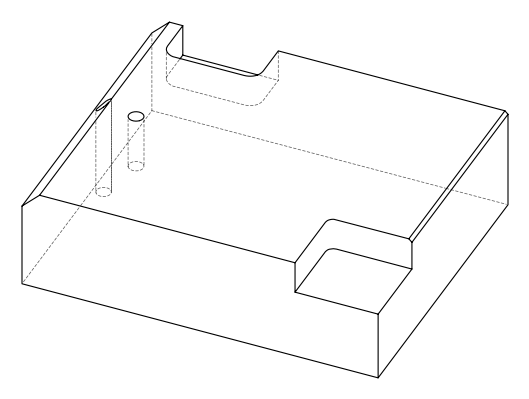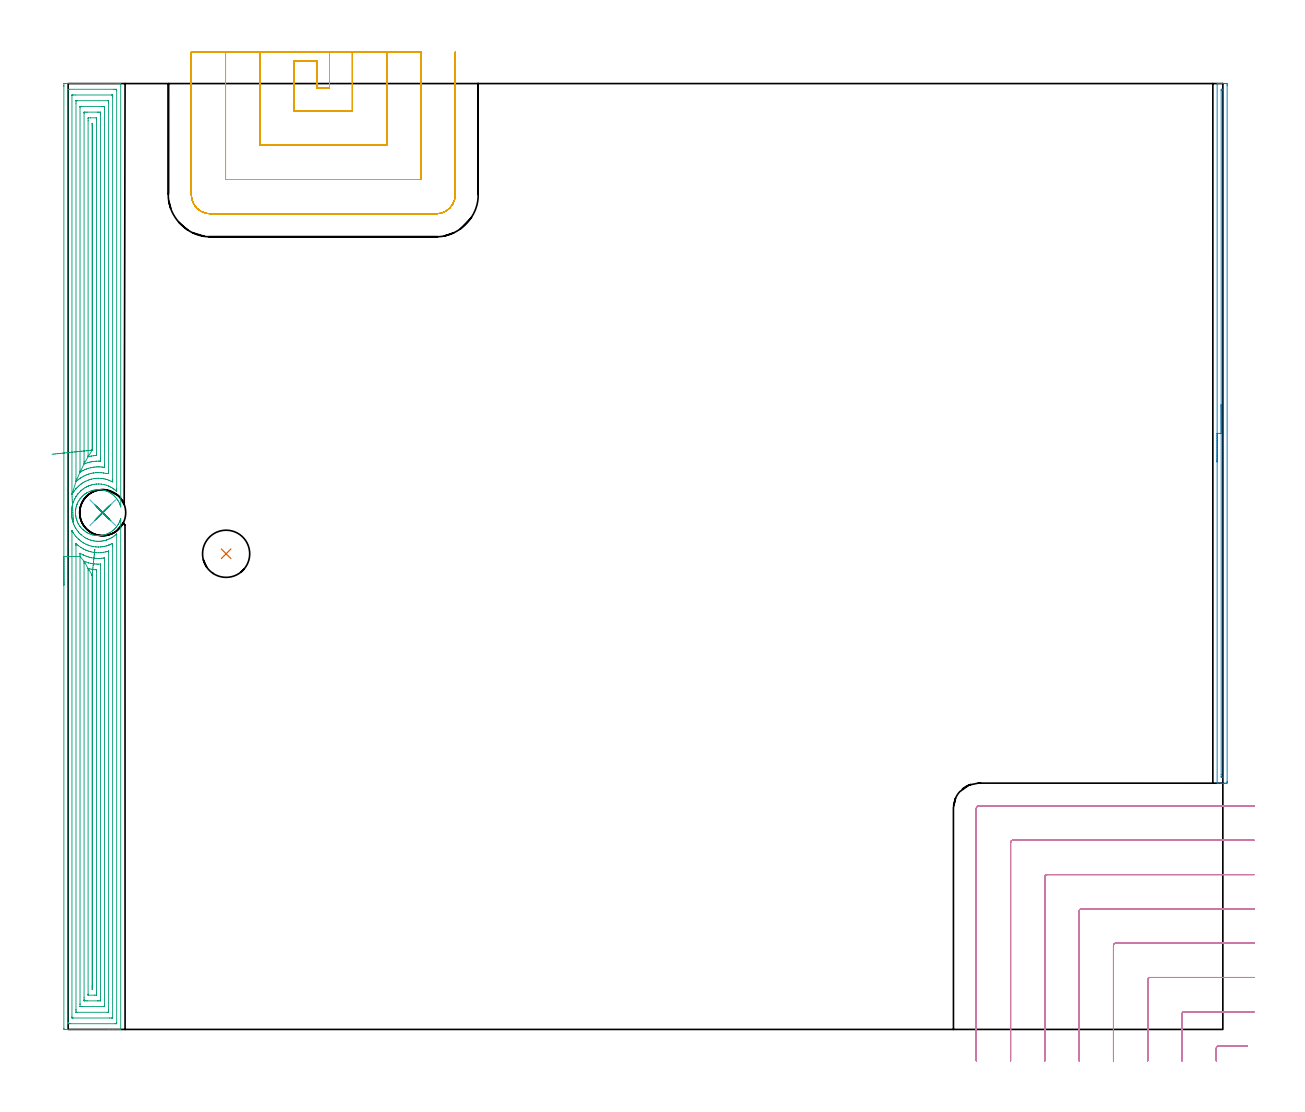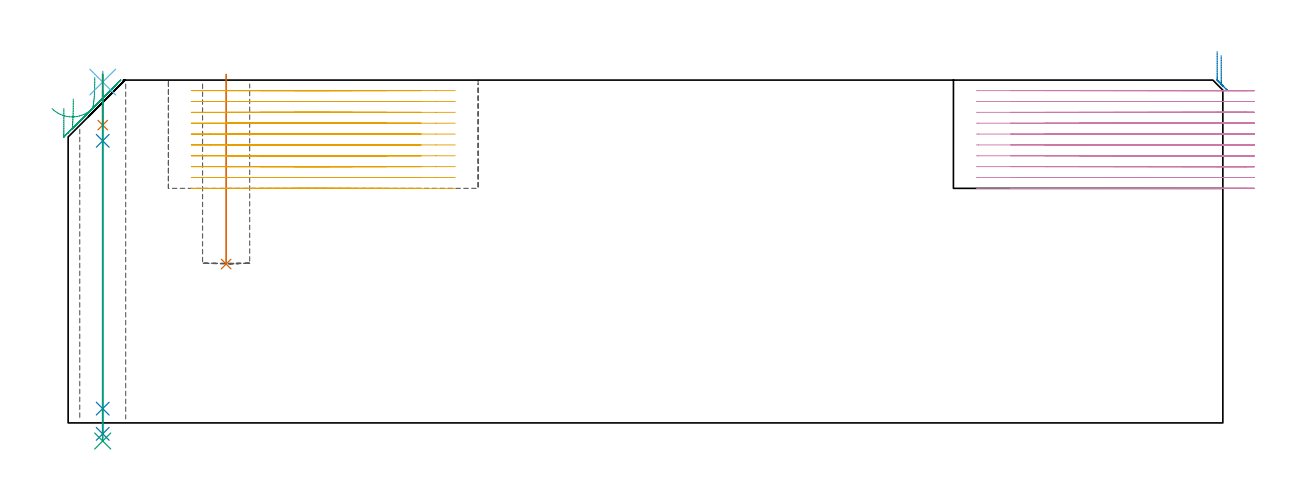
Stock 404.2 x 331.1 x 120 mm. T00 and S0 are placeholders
(PLAN: 9 operations, 6 tool changes, 63.3 min)
(1 INDEXABLE_INSERT_DRILL_BLIND_HOLE_FROM_SOLID | STEP1POCKET | NXT0302_004 | 0.27 min | 13700 mm3)
(2 AREA_MILL | FG_CHAMFER_SURFACE | UGT0205_001 | 4.07 min | 1515 mm3)
(3 AREA_MILL_1 | FG_CHAMFER_SURFACE_1 | UGT0205_001 | 20.96 min | 65486 mm3)
(4 MILL_CORNER_NOTCH_RECTANGULAR | CORNER_NOTCH_RECTANGULAR | NXT0201_012 | Follow Part, ap 4, ae 75% | 18.34 min | 307479 mm3)
(5 MILL_SLOT | SLOT_PARTIAL_RECTANGULAR | NXT0201_012 | Follow Part, ap 4, ae 75% | 18.5 min | 216711 mm3)
(6 SPOT_DRILL | STEP1HOLE | NXT0321_9005460120000 | 0.03 min | 0 mm3)
(7 DRILL_BLIND_HOLE_INTO_CENTER | STEP1HOLE | NXT0301_076 | 0.07 min | 607 mm3)
(8 GUN_DRILL_THROUGH_HOLE | STEP1HOLE | UGT0307_007 | 0.59 min | 8262 mm3)
(9 DRILL_TO_ENLARGE_THROUGH_HOLE | STEP1HOLE | UGT0301_285 | 0.51 min | 13982 mm3)
(TOOL NXT0302_004 | Index. Insert Drill 16.5mm [880-D1650L20-05] | D16.5 PA176 FL83 Z2)
(TOOL UGT0205_001 | Chamfer Mill 20 x 3 x 45 deg. | D20 FL50 Z2)
(TOOL NXT0201_012 | ENDMILL 16mm [2P460-1600-NA 1630] | D16 FL38 Z6)
(TOOL NXT0321_9005460120000 | NC Spot Drill, 142deg, 12mm, Carbide, Uncoated | D12 PA142 FL30 Z2)
(TOOL NXT0301_076 | Carbide Drill 10.5mm [860.1-1050-032A1-MM 2214] | D10.5 PA140 FL55 Z2)
(TOOL UGT0307_007 | Gun Drill 10 mm | D10 PA130 FL24 Z1)
(TOOL UGT0301_285 | Twist Drill 16.1 mm | D16.1 PA118 FL125 Z2)
(OP 1 INDEXABLE_INSERT_DRILL_BLIND_HOLE_FROM_SOLID)
G17 G21 G94 G90
T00 M6
G54
G17 G0 G90 X55.3 Y166.5 S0 M3
G43 Z130. H1
G94 G81 G98 Z55.6 F250. R122.
G80
M5
M2
(OP 2 AREA_MILL)
G17 G21 G94 G90
T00 M6
G54
G17 G0 G90 X402.2 Y198.65 S1061 M3
G43 Z130. H0
G94 G1 Y198.688 Z129.128 F250.
Y198.802 Z128.263
Y198.991 Z127.412
Y199.253 Z126.58
Y199.587 Z125.774
Y199.99 Z125.
Y200.459 Z124.264
Y200.99 Z123.572
Y201.579 Z122.929
Y202.222 Z122.339
Y202.914 Z121.808
Y203.65 Z121.34
Y204.424 Z120.937
Y205.23 Z120.603
Y206.062 Z120.341
Y206.914 Z120.152
Y207.778 Z120.038
Y208.65 Z120.
Y330.939
X402.206 Y331.09 Z119.993
X402.511 Y331.1 Z119.688
X402.873 Z119.326
X403.51 Z118.685
X404.708 Z117.489
X405.27 Y331.095 Z116.924
X405.69 Y331.09 Z116.504
X405.695 Y330.924 Z116.501
X405.699 Y330.492
Y86.808
X405.695 Y86.376
X405.69 Y86.21 Z116.504
X405.27 Y86.2 Z116.924
X404.708 Z117.489
X404.39 Z117.806
X403.828 Z118.368
X403.51 Z118.685
X402.51 Z119.689
X402.206 Y86.21 Z119.993
X402.2 Y86.361 Z120.
Y208.65
X403.614 Z118.586
Y328.601
X403.621 Y329.082 Z118.579
X403.642 Y329.09 Z118.558
X403.692 Y329.095 Z118.508
X403.756 Y329.098 Z118.444
X404.005 Y329.097 Z118.195
X404.198 Y329.09 Z118.002
X404.279 Y329.062 Z117.921
X404.284 Y328.814 Z117.916
X404.285 Y328.707 Z117.915
Y88.366
X404.284 Y88.272 Z117.916
X404.282 Y88.227 Z117.918
X404.28 Y88.212 Z117.92
X404.218 Y88.21 Z117.982
X403.893 Y88.204 Z118.307
X403.702 Y88.21 Z118.498
X403.621 Y88.238 Z118.579
X403.616 Y88.486 Z118.584
X403.615 Y88.593 Z118.585
X403.614 Y89.274 Z118.586
Y208.65
Y209.522 Z118.624
Y210.387 Z118.738
Y211.238 Z118.927
Y212.07 Z119.189
Y212.876 Z119.523
Y213.65 Z119.926
Y214.386 Z120.394
Y215.078 Z120.925
Y215.721 Z121.515
Y216.31 Z122.158
Y216.842 Z122.85
Y217.31 Z123.586
Y217.713 Z124.36
Y218.047 Z125.166
Y218.309 Z125.998
Y218.498 Z126.849
Y218.612 Z127.714
Y218.65 Z128.586
G0 Z130.
M5
M2
(OP 3 AREA_MILL_1)
G17 G21 G94 G90
T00 M6
G54
G17 G0 G90 X-1.5 Y155.55 S1061 M3
G43 Z130. H0
Z110.1
G94 G1 Y155.588 Z109.228 F250.
Y155.702 Z108.364
Y155.891 Z107.512
Y156.153 Z106.68
Y156.487 Z105.874
Y156.89 Z105.1
Y157.358 Z104.364
Y157.89 Z103.672
Y158.479 Z103.029
Y159.122 Z102.44
Y159.814 Z101.909
Y160.55 Z101.44
Y161.324 Z101.037
Y162.13 Z100.703
Y162.962 Z100.441
Y163.814 Z100.252
Y164.678 Z100.138
Y165.55 Z100.1
Y330.172
X-1.499 Y330.474 Z100.101
X-1.494 Y331.06 Z100.104
X-1.492 Y331.092 Z100.106
X-0.909 Y331.097 Z100.688
X-0.286 Y331.1 Z101.312
X14.511 Z116.107
X16.918 Z118.513
X17.631 Z119.231
X17.928 Z119.527
X18.344 Y331.093 Z119.936
X18.397 Y331.09 Z119.988
X18.4 Y330.921 Z120.
Y182.981
X18.399 Y182.97 Z119.998
X18.395 Y182.939 Z119.991
X18.382 Y182.957 Z119.98
X18.236 Y183.42 Z119.836
X18.076 Y183.865 Z119.676
X17.881 Y184.315 Z119.481
X17.66 Y184.758 Z119.26
X17.492 Y185.055 Z119.092
X17.298 Y185.358 Z118.898
X17.094 Y185.651 Z118.694
X16.855 Y185.959 Z118.455
X16.605 Y186.255 Z118.205
X16.335 Y186.545 Z117.935
X16.032 Y186.834 Z117.632
X15.717 Y187.11 Z117.317
X15.506 Y187.277 Z117.106
X15.291 Y187.438 Z116.891
X14.83 Y187.739 Z116.43
X14.391 Y187.992 Z115.991
X13.943 Y188.218 Z115.543
X13.693 Y188.332 Z115.293
X13.376 Y188.451 Z114.976
X13.056 Y188.56 Z114.656
X12.614 Y188.686 Z114.214
X12.168 Y188.789 Z113.768
X11.725 Y188.864 Z113.325
X11.281 Y188.913 Z112.881
X10.837 Y188.938 Z112.437
X10.394 Y188.939 Z111.994
X9.95 Y188.915 Z111.55
X9.506 Y188.868 Z111.106
X9.061 Y188.794 Z110.661
X8.619 Y188.695 Z110.219
X8.173 Y188.567 Z109.773
X7.732 Y188.416 Z109.332
X7.508 Y188.332 Z109.108
X6.844 Y188.009 Z108.444
X6.448 Y187.784 Z108.048
X6.396 Y187.754 Z107.996
X6.222 Y187.641 Z107.818
X5.958 Y187.472 Z107.556
X5.909 Y187.438 Z107.507
X5.776 Y187.333 Z107.374
X5.482 Y187.1 Z107.081
X5.07 Y186.743 Z106.67
X4.865 Y186.545 Z106.465
X4.516 Y186.156 Z106.115
X4.183 Y185.756 Z105.782
X4.105 Y185.651 Z105.704
X3.813 Y185.209 Z105.412
X3.566 Y184.797 Z105.166
X3.543 Y184.758 Z105.143
X3.321 Y184.322 Z104.917
X3.297 Y184.274 Z104.894
X3.25 Y184.166 Z104.849
X3.173 Y183.982 Z104.772
X3.129 Y183.875 Z104.725
X3.125 Y183.865 Z104.721
X3.079 Y183.736 Z104.675
X2.965 Y183.42 Z104.563
X2.936 Y183.323 Z104.534
X2.83 Y182.971 Z104.427
X2.724 Y182.526 Z104.322
X2.656 Y182.144 Z104.254
X2.644 Y182.078 Z104.242
X2.591 Y181.632 Z104.19
X2.582 Y181.492 Z104.181
X2.577 Y181.388 Z104.172
X2.573 Y181.308 Z104.164
X2.567 Y181.193 Z104.156
X2.566 Y181.184
X2.564 Y180.915 Z104.153
Y180.852 Z104.15
X2.563 Y180.812 Z104.152
Y180.738
Y180.732
X2.572 Y180.521 Z104.166
Y180.518
X2.584 Y180.299 Z104.176
X2.585 Y180.291 Z104.177
X2.608 Y180.046 Z104.205
X2.631 Y179.852 Z104.222
Y179.843 Z104.223
X2.644 Y179.753 Z104.24
X2.656 Y179.67 Z104.255
X2.674 Y179.558 Z104.273
X2.7 Y179.398 Z104.298
X2.8 Y178.949 Z104.394
X2.831 Y178.83 Z104.43
X2.923 Y178.504 Z104.521
X3.08 Y178.055 Z104.678
X3.259 Y177.605 Z104.859
X3.296 Y177.522 Z104.895
X3.477 Y177.171 Z105.072
X3.504 Y177.116 Z105.101
X3.728 Y176.717 Z105.326
X3.949 Y176.377 Z105.547
X4.142 Y176.105 Z105.739
X4.183 Y176.045 Z105.782
X4.227 Y175.989 Z105.826
X4.357 Y175.824 Z105.955
X4.706 Y175.433 Z106.303
X5.033 Y175.095 Z106.63
X5.071 Y175.055 Z106.668
X5.202 Y174.931 Z106.8
X5.33 Y174.825 Z106.927
X5.574 Y174.623 Z107.173
X5.957 Y174.334 Z107.556
X6.222 Y174.156 Z107.818
X6.397 Y174.037 Z107.997
X6.619 Y173.908 Z108.219
X6.844 Y173.785 Z108.444
X7.285 Y173.574 Z108.885
X7.732 Y173.391 Z109.332
X8.454 Y173.144 Z110.054
X8.619 Y173.101 Z110.219
X9.061 Y173.006 Z110.661
X9.506 Y172.932 Z111.106
X9.95 Y172.885 Z111.55
X10.394 Y172.861 Z111.994
X10.837 Y172.862 Z112.437
X11.281 Y172.887 Z112.881
X11.725 Y172.936 Z113.325
X12.168 Y173.013 Z113.768
X12.745 Y173.144 Z114.345
X13.056 Y173.241 Z114.656
X13.502 Y173.401 Z115.102
X13.943 Y173.586 Z115.543
X14.378 Y173.8 Z115.978
X14.805 Y174.037 Z116.405
X15.279 Y174.362 Z116.879
X15.717 Y174.693 Z117.317
X15.998 Y174.931 Z117.598
X16.307 Y175.231 Z117.907
X16.605 Y175.545 Z118.205
X16.843 Y175.824 Z118.443
X17.17 Y176.265 Z118.77
X17.492 Y176.742 Z119.092
X17.726 Y177.172 Z119.326
X17.939 Y177.611 Z119.539
X18.121 Y178.055 Z119.721
X18.279 Y178.504 Z119.879
X18.305 Y178.584 Z119.904
X18.393 Y178.858 Z119.993
X18.4 Y178.511 Z120.
Y0.179
X18.397 Y0.009 Z119.988
X18.384 Y0.006 Z119.975
X18.343 Y0.003 Z119.934
X17.928 Y0. Z119.528
X17.631 Z119.231
X16.918 Z118.513
X15.67 Z117.267
X14.244 Z115.84
X-1.177 Y0.001 Z100.42
X-1.492 Y0.01 Z100.106
X-1.499 Y0.323 Z100.099
Y0.34
X-1.5 Y165.55 Z100.1
X-0.086 Z101.514
X-0.085 Y328.822 Z101.515
X-0.083 Y328.958 Z101.517
X-0.079 Y329.047 Z101.521
X-0.076 Y329.092 Z101.524
X-0.069 Y329.093 Z101.531
X-0.018 Y329.096 Z101.582
X0.461 Y329.1 Z102.061
X16.027 Z117.627
X16.507 Y329.099 Z118.107
X16.918 Y329.092 Z118.518
X16.97 Y329.09 Z118.57
X16.979 Y328.889 Z118.579
X16.984 Y328.754 Z118.584
X16.985 Y328.686 Z118.585
X16.986 Y328.619 Z118.586
Y189.238
X16.984 Y188.344 Z118.584
X16.979 Z118.579
X16.918 Y188.399 Z118.518
X16.416 Y188.848 Z118.016
X16.027 Y189.145 Z117.627
X15.901 Y189.238 Z117.501
X15.437 Y189.534 Z117.037
X15.135 Y189.712 Z116.735
X14.873 Y189.862 Z116.473
X14.35 Y190.132 Z115.95
X14.244 Y190.181 Z115.844
X14.157 Y190.219 Z115.757
X13.353 Y190.505 Z114.953
X12.831 Y190.655 Z114.431
X12.461 Y190.738 Z114.061
X11.733 Y190.863 Z113.333
X11.57 Y190.878 Z113.17
X10.771 Y190.934 Z112.371
X10.678 Y190.933 Z112.278
X9.904 Y190.908 Z111.504
X9.787 Y190.896 Z111.387
X9.113 Y190.808 Z110.713
X8.896 Y190.77 Z110.496
X8.375 Y190.655 Z109.975
X8.004 Y190.549 Z109.604
X7.689 Y190.449 Z109.289
X7.113 Y190.242 Z108.713
X7.034 Y190.211 Z108.634
X6.863 Y190.132 Z108.463
X6.437 Y189.916 Z108.037
X6.222 Y189.8 Z107.822
X5.864 Y189.597 Z107.464
X5.33 Y189.264 Z106.93
X5.315 Y189.254 Z106.915
X5.293 Y189.238 Z106.893
X4.819 Y188.857 Z106.419
X4.439 Y188.537 Z106.039
X4.337 Y188.447 Z105.937
X4.228 Y188.344 Z105.828
X3.894 Y187.997 Z105.494
X3.547 Y187.611 Z105.147
X3.473 Y187.525 Z105.073
X3.413 Y187.45 Z105.013
X3.084 Y187.021 Z104.684
X2.769 Y186.557 Z104.369
X2.741 Y186.514 Z104.341
X2.725 Y186.487 Z104.325
X2.656 Y186.37 Z104.256
X2.4 Y185.919 Z104.
X2.268 Y185.663 Z103.868
X2.1 Y185.326 Z103.7
X1.864 Y184.769 Z103.464
X1.848 Y184.727 Z103.448
X1.836 Y184.697 Z103.436
X1.765 Y184.492 Z103.365
X1.616 Y184.024 Z103.216
X1.571 Y183.875 Z103.171
X1.427 Y183.319 Z103.027
X1.353 Y182.981 Z102.953
X1.28 Y182.573 Z102.88
X1.217 Y182.087 Z102.817
X1.186 Y181.773 Z102.786
X1.154 Y181.193 Z102.754
X1.151 Y180.915 Z102.751
X1.153 Y180.61 Z102.753
X1.166 Y180.299 Z102.766
X1.174 Y180.148 Z102.774
X1.189 Y179.983 Z102.789
X1.255 Y179.405 Z102.855
X1.328 Y178.95 Z102.928
X1.42 Y178.512 Z103.02
X1.491 Y178.209 Z103.091
X1.609 Y177.773 Z103.209
X1.66 Y177.618 Z103.26
X1.765 Y177.314 Z103.365
X1.994 Y176.724 Z103.594
X2.173 Y176.314 Z103.773
X2.428 Y175.83 Z104.028
X2.656 Y175.426 Z104.256
X2.977 Y174.936 Z104.577
X3.213 Y174.603 Z104.813
X3.547 Y174.19 Z105.147
X3.675 Y174.042 Z105.275
X4.044 Y173.65 Z105.644
X4.439 Y173.258 Z106.039
X4.563 Y173.148 Z106.163
X5.33 Y172.552 Z106.93
X5.771 Y172.254 Z107.371
X6.222 Y171.992 Z107.822
X6.753 Y171.721 Z108.353
X7.113 Y171.572 Z108.713
X7.657 Y171.36 Z109.257
X8.004 Y171.244 Z109.604
X8.175 Y171.189 Z109.775
X8.896 Y171.029 Z110.496
X9.292 Y170.963 Z110.892
X9.787 Y170.906 Z111.387
X10.27 Y170.876 Z111.87
X10.678 Y170.872 Z112.278
X11.15 Y170.888 Z112.75
X11.57 Y170.923 Z113.17
X11.957 Y170.972 Z113.557
X12.461 Y171.064 Z114.061
X12.706 Y171.115 Z114.306
X12.997 Y171.186 Z114.597
X13.353 Y171.289 Z114.953
X13.407 Y171.306 Z115.007
X13.564 Y171.36 Z115.164
X14.051 Y171.554 Z115.651
X14.244 Y171.637 Z115.844
X14.663 Y171.834 Z116.263
X15.135 Y172.083 Z116.735
X15.434 Y172.254 Z117.034
X15.786 Y172.496 Z117.386
X16.027 Y172.669 Z117.627
X16.299 Y172.876 Z117.899
X16.64 Y173.148 Z118.24
X16.788 Y173.279 Z118.388
X16.918 Y173.399 Z118.518
X16.96 Y173.436 Z118.56
X16.975 Y173.448 Z118.575
X16.978 Y173.447 Z118.578
X16.98 Y173.44 Z118.58
X16.984 Y173.351 Z118.584
X16.985 Y173.216 Z118.585
X16.986 Y173.148 Z118.586
X16.985 Y2.278 Z118.585
X16.983 Y2.142 Z118.583
X16.979 Y2.053 Z118.579
X16.976 Y2.008 Z118.576
X16.969 Y2.007 Z118.569
X16.918 Y2.004 Z118.518
X16.439 Y2. Z118.039
X0.873 Z102.473
X0.393 Y2.001 Z101.993
X-0.018 Y2.008 Z101.582
X-0.07 Y2.01 Z101.53
X-0.079 Y2.21 Z101.521
X-0.084 Y2.346 Z101.516
X-0.085 Y2.414 Z101.515
X-0.086 Y2.481 Z101.514
Y165.55
X1.329 Z102.929
Y174.479
X1.33 Y174.519 Z102.93
X1.331 Y174.54 Z102.931
X1.345 Y174.521 Z102.945
X1.372 Y174.477 Z102.972
X1.391 Y174.445 Z102.991
X1.429 Y174.379 Z103.029
X1.634 Y174.042 Z103.234
X1.765 Y173.841 Z103.365
X2.242 Y173.148 Z103.842
X2.656 Y172.638 Z104.256
X3.006 Y172.254 Z104.606
X3.547 Y171.699 Z105.147
X3.718 Y171.536 Z105.318
X3.926 Y171.36 Z105.526
X4.439 Y170.962 Z106.039
X4.716 Y170.75 Z106.316
X5.128 Y170.466 Z106.728
X5.33 Y170.343 Z106.93
X5.631 Y170.165 Z107.231
X6.222 Y169.872 Z107.822
X6.906 Y169.573 Z108.506
X7.113 Y169.494 Z108.713
X7.236 Y169.449 Z108.836
X8.004 Y169.206 Z109.604
X8.482 Y169.094 Z110.082
X8.896 Y169.016 Z110.496
X9.541 Y168.925 Z111.141
X9.787 Y168.904 Z111.387
X10.488 Y168.87 Z112.088
X10.678 Y168.872 Z112.278
X11.35 Y168.899 Z112.95
X11.57 Y168.919 Z113.17
X12.15 Y168.99 Z113.75
X12.461 Y169.048 Z114.061
X12.896 Y169.137 Z114.496
X13.353 Y169.249 Z114.953
X13.6 Y169.325 Z115.2
X14.244 Y169.548 Z115.844
X14.262 Y169.555 Z115.862
X14.308 Y169.573 Z115.908
X14.881 Y169.828 Z116.481
X15.135 Y169.948 Z116.735
X15.482 Y170.118 Z117.082
X15.538 Y170.143 Z117.138
X15.56 Y170.151 Z117.16
X15.565 Y170.135 Z117.165
X15.568 Y170.109 Z117.168
X15.57 Y170.03 Z117.17
X15.571 Y169.573 Z117.171
X15.572 Y169.135 Z117.172
X15.571 Y4.201 Z117.171
X15.57 Y4.092 Z117.17
X15.567 Y4.038 Z117.167
X15.565 Y4.018 Z117.165
X15.536 Y4.01 Z117.136
X15.334 Y4.002 Z116.934
X15.135 Y4.001 Z116.735
X14.445 Y4. Z116.045
X1.765 Y4.001 Z103.365
X1.564 Y4.003 Z103.164
X1.43 Y4.007 Z103.03
X1.335 Y4.012 Z102.935
X1.333 Y4.056 Z102.933
X1.331 Y4.201 Z102.931
X1.329 Y4.638 Z102.929
Y165.55
X2.743 Z104.343
Y169.486
Y169.573
X2.745 Y169.911 Z104.345
X2.747 Y169.995 Z104.347
X2.749 Y170.021 Z104.349
X2.78 Y169.997 Z104.38
X2.876 Y169.918 Z104.476
X3.29 Y169.573 Z104.89
X3.547 Y169.375 Z105.147
X4.341 Y168.777 Z105.941
X4.439 Y168.711 Z106.039
X4.488 Y168.679 Z106.088
X5.015 Y168.369 Z106.615
X5.33 Y168.2 Z106.93
X5.6 Y168.063 Z107.2
X6.195 Y167.785 Z107.795
X6.241 Y167.765 Z107.841
X6.788 Y167.557 Z108.388
X7.113 Y167.445 Z108.713
X7.621 Y167.276 Z109.221
X8.004 Y167.181 Z109.604
X8.768 Y167.019 Z110.368
X8.896 Y167.001 Z110.496
X9.784 Y166.894 Z111.384
X10.706 Y166.863 Z112.306
X11.363 Y166.891 Z112.963
X11.556 Y166.905 Z113.156
X11.57 Y166.907 Z113.17
X12.347 Y167.005 Z113.947
X12.461 Y167.026 Z114.061
X13.089 Y167.155 Z114.689
X13.353 Y167.219 Z114.953
X13.797 Y167.339 Z115.397
X14.096 Y167.428 Z115.696
X14.127 Y167.435 Z115.727
X14.144 Y167.438 Z115.744
X14.15 Y167.424 Z115.75
X14.153 Y167.277 Z115.753
X14.157 Y166.978 Z115.757
Y6.883
X14.153 Y6.08 Z115.753
X14.151 Y6.025 Z115.751
X14.146 Y6.01 Z115.746
X14.123 Y6.008 Z115.723
X14.013 Y6.003 Z115.613
X13.793 Y6.001 Z115.393
X3.103 Z104.703
X2.886 Y6.003 Z104.486
X2.778 Y6.007 Z104.378
X2.755 Y6.01 Z104.355
X2.749 Y6.022 Z104.349
X2.748 Y6.063 Z104.348
X2.743 Y6.796 Z104.343
Y6.883
Y165.55
X4.157 Z105.757
Y165.997
Y166.279
X4.159 Y166.562 Z105.759
X4.161 Y166.643 Z105.761
X4.163 Y166.681 Z105.763
X4.179 Y166.678 Z105.779
X4.281 Y166.624 Z105.881
X5.186 Y166.142 Z106.786
X5.33 Y166.076 Z106.93
X5.506 Y165.997 Z107.106
X6.222 Y165.705 Z107.822
X6.692 Y165.525 Z108.292
X7.113 Y165.392 Z108.713
X7.475 Y165.283 Z109.075
X7.945 Y165.163 Z109.545
X8.004 Y165.15 Z109.604
X8.234 Y165.103 Z109.834
X8.896 Y164.997 Z110.496
X9.02 Y164.978 Z110.62
X9.787 Y164.902 Z111.387
X10. Y164.889 Z111.6
X10.678 Y164.872 Z112.278
X10.905 Y164.876 Z112.505
X11.57 Y164.912 Z113.17
X11.747 Y164.926 Z113.347
X12.461 Y165.01 Z114.061
X12.543 Y165.021 Z114.143
X12.671 Y165.041 Z114.271
X12.713 Y165.045 Z114.313
X12.732 Z114.332
X12.736 Y165.036 Z114.336
X12.74 Y164.989 Z114.34
X12.742 Y164.945 Z114.342
X12.743 Y164.821 Z114.343
Y164.209
Y8.388
X12.741 Y8.105 Z114.341
X12.738 Y8.026 Z114.338
X12.736 Y8.009 Z114.336
X12.732 Y8.006 Z114.332
X12.712 Y8.003 Z114.312
X12.628 Y8.001 Z114.228
X12.461 Y8. Z114.061
X5.108 Z106.708
X4.439 Y8.002 Z106.039
X4.213 Y8.004 Z105.813
X4.168 Y8.01 Z105.768
X4.164 Y8.022 Z105.764
X4.161 Y8.056 Z105.761
X4.158 Y8.671 Z105.758
X4.157 Y8.953 Z105.757
Y165.55
X5.587 Y163.865 Z107.187
X5.72 Y163.819 Z107.32
X6.222 Y163.638 Z107.822
X7.081 Y163.347 Z108.681
X7.113 Y163.337 Z108.713
X7.187 Y163.315 Z108.787
X8.004 Y163.139 Z109.604
X8.225 Y163.094 Z109.825
X8.896 Y162.993 Z110.496
X9.261 Y162.949 Z110.861
X9.787 Y162.902 Z111.387
X10.22 Y162.882 Z111.82
X10.678 Y162.872 Z112.278
X11.296 Y162.885 Z112.896
X11.315 Y162.882 Z112.915
X11.322 Y162.878 Z112.922
X11.324 Y162.869 Z112.924
X11.327 Y162.801 Z112.927
X11.329 Y162.663 Z112.929
Y162.421
X11.328 Y10.459 Z112.928
X11.326 Y10.133 Z112.926
X11.324 Y10.052 Z112.924
X11.322 Y10.019 Z112.922
X11.287 Y10.01 Z112.887
X11.132 Y10.003 Z112.732
X10.678 Y10.001 Z112.278
X10.244 Y10. Z111.844
X6.679 Z108.279
X6.222 Y10.001 Z107.822
X5.784 Y10.003 Z107.384
X5.61 Y10.01 Z107.21
X5.578 Y10.018 Z107.178
X5.576 Y10.079 Z107.176
X5.573 Y10.215 Z107.173
X5.572 Y10.459 Z107.172
X5.571 Y11.111 Z107.171
Y163.073
X5.572 Y163.315 Z107.172
X5.575 Y163.641 Z107.175
X5.578 Y163.803 Z107.178
X5.587 Y163.865 Z107.187
X7.006 Y161.321 Z108.606
X7.026 Y161.319 Z108.626
X7.113 Y161.303 Z108.713
X7.396 Y161.244 Z108.996
X8.004 Y161.123 Z109.604
X8.49 Y161.04 Z110.09
X8.896 Y160.987 Z110.496
X9.503 Y160.919 Z111.103
X9.787 Y160.893 Z111.387
X9.871 Y160.883 Z111.471
X9.9 Y160.878 Z111.5
X9.908 Y160.872 Z111.508
X9.91 Y160.846 Z111.51
X9.913 Y160.761 Z111.513
X9.914 Y160.634 Z111.514
X9.915 Y160.506 Z111.515
Y13.012
X9.912 Y12.246 Z111.512
X9.909 Y12.124 Z111.509
X9.903 Y12.01 Z111.503
X9.787 Y12.008 Z111.387
X9.141 Y12.001 Z110.741
X7.113 Z108.713
X7.031 Y12.004 Z108.631
X7.002 Y12.007 Z108.602
X6.992 Y12.011 Z108.592
X6.99 Y12.034 Z108.59
X6.987 Y12.118 Z108.587
X6.986 Y12.246 Z108.586
X6.985 Y12.374 Z108.585
Y160.761
X6.992 Y161.31 Z108.592
X7.006 Y161.321 Z108.606
X8.406 Y159.024 Z110.006
X8.413 Y159.026 Z110.013
X8.45 Y159.027 Z110.05
X8.476 Y159.025 Z110.076
X8.49 Y159.02 Z110.09
X8.493 Y159.016 Z110.093
X8.496 Y158.997 Z110.096
X8.5 Y158.896 Z110.1
Y158.846
Y14.827
X8.499 Y14.432 Z110.099
X8.495 Y14.034 Z110.095
X8.494 Y14.016 Z110.094
X8.482 Y14.01 Z110.082
X8.468 Z110.068
X8.407 Y14.034 Z110.007
X8.405 Y14.136 Z110.005
X8.401 Y14.53 Z110.001
X8.4 Y14.928 Z110.
Y15.324
Y158.846
X8.401 Y158.947 Z110.001
X8.404 Y158.997 Z110.004
X8.406 Y159.024 Z110.006
X8.494 Y159.882 Z110.133
X8.581 Y160.727 Z110.333
X8.665 Y161.551 Z110.607
X8.746 Y162.348 Z110.953
X8.825 Y163.112 Z111.366
X8.899 Y163.837 Z111.845
X8.968 Y164.518 Z112.386
X9.033 Y165.15 Z112.985
X9.092 Y165.727 Z113.636
X9.145 Y166.246 Z114.336
X9.192 Y166.701 Z115.078
X9.232 Y167.091 Z115.857
X9.264 Y167.412 Z116.668
X9.29 Y167.661 Z117.504
X9.308 Y167.837 Z118.358
X9.318 Y167.938 Z119.224
X9.321 Y167.964 Z120.096
X9.316 Y167.914 Z120.967
G0 X1.788 Y177.78 Z113.4
G1 Y177.776 Z112.527
X1.785 Y177.849 Z111.658
X1.778 Y177.997 Z110.798
X1.767 Y178.219 Z109.955
X1.753 Y178.513 Z109.134
X1.736 Y178.879 Z108.341
X1.715 Y179.311 Z107.584
X1.691 Y179.808 Z106.868
X1.665 Y180.366 Z106.197
X1.635 Y180.979 Z105.578
X1.604 Y181.644 Z105.014
X1.57 Y182.356 Z104.511
X1.534 Y183.109 Z104.072
X1.496 Y183.897 Z103.7
X1.457 Y184.715 Z103.398
X1.417 Y185.556 Z103.169
X1.376 Y186.413 Z103.014
X1.335 Y187.281 Z102.935
X1.329 Y187.45 Z102.929
Y326.899
X1.331 Y327.008 Z102.931
X1.333 Y327.062 Z102.933
X1.335 Y327.082 Z102.935
X1.364 Y327.09 Z102.964
X1.566 Y327.098 Z103.166
X1.765 Y327.099 Z103.365
X2.455 Y327.1 Z104.055
X15.135 Y327.099 Z116.735
X15.336 Y327.097 Z116.936
X15.47 Y327.093 Z117.07
X15.565 Y327.088 Z117.165
X15.567 Y327.044 Z117.167
X15.569 Y326.899 Z117.169
X15.571 Y326.462 Z117.171
Y192.377
X15.569 Y191.92 Z117.169
X15.566 Y191.702 Z117.166
X15.565 Y191.66 Z117.165
X15.365 Y191.752 Z116.965
X15.249 Y191.806 Z116.849
X15.135 Y191.862 Z116.735
X15.018 Y191.92 Z116.618
X14.487 Y192.156 Z116.087
X14.244 Y192.248 Z115.844
X13.727 Y192.438 Z115.327
X13.353 Y192.544 Z114.953
X12.986 Y192.643 Z114.586
X12.526 Y192.749 Z114.126
X12.461 Y192.761 Z114.061
X12.144 Y192.814 Z113.744
X11.57 Y192.884 Z113.17
X11.492 Y192.892 Z113.092
X10.678 Y192.928 Z112.278
X10.561 Y192.931 Z112.161
X9.787 Y192.902 Z111.387
X9.705 Y192.896 Z111.305
X9.032 Y192.814 Z110.632
X8.913 Y192.796 Z110.513
X8.896 Y192.793 Z110.496
X8.181 Y192.637 Z109.781
X8.004 Y192.59 Z109.604
X7.49 Y192.436 Z109.09
X7.113 Y192.306 Z108.713
X6.83 Y192.204 Z108.43
X6.189 Y191.92 Z107.789
X5.63 Y191.619 Z107.23
X5.33 Y191.448 Z106.93
X5.07 Y191.287 Z106.67
X4.665 Y191.026 Z106.265
X4.535 Y190.929 Z106.135
X4.439 Y190.853 Z106.039
X4.042 Y190.53 Z105.642
X3.569 Y190.132 Z105.169
X3.558 Y190.122 Z105.158
X3.547 Y190.112 Z105.147
X3.117 Y189.67 Z104.717
X2.717 Y189.238 Z104.317
X2.689 Y189.206 Z104.289
X2.656 Y189.166 Z104.256
X2.294 Y188.708 Z103.894
X2.022 Y188.344 Z103.622
X1.917 Y188.192 Z103.517
X1.765 Y187.96 Z103.365
X1.414 Y187.392 Z103.014
X1.362 Y187.314 Z102.962
X1.335 Y187.281 Z102.935
X2.752 Y191.774 Z104.352
X2.747 Y191.829 Z104.347
X2.744 Y191.92 Z104.344
X2.743 Y192.058 Z104.343
Y192.727
Y324.217
X2.747 Y325.02 Z104.347
X2.75 Y325.075 Z104.35
X2.754 Y325.09 Z104.354
X2.777 Y325.093 Z104.377
X2.887 Y325.097 Z104.487
X3.107 Y325.099 Z104.707
X13.797 Z115.397
X14.014 Y325.097 Z115.614
X14.122 Y325.093 Z115.722
X14.146 Y325.09 Z115.746
X14.151 Y325.078 Z115.751
X14.152 Y325.037 Z115.752
X14.157 Y324.304 Z115.757
Y324.217
Y195.496
X14.152 Y194.694 Z115.752
X14.15 Y194.602 Z115.75
X13.366 Y194.589 Z114.966
X13.353 Y194.591 Z114.953
X13.31 Y194.602 Z114.91
X12.461 Y194.766 Z114.061
X12.262 Y194.802 Z113.862
X11.57 Y194.881 Z113.17
X11.269 Y194.903 Z112.869
X10.678 Y194.928 Z112.278
X10.358 Y194.923 Z111.958
X9.787 Y194.899 Z111.387
X9.514 Y194.875 Z111.114
X8.896 Y194.797 Z110.496
X8.726 Y194.772 Z110.326
X8.004 Y194.63 Z109.604
X7.981 Y194.625 Z109.581
X7.882 Y194.602 Z109.482
X7.29 Y194.424 Z108.89
X7.113 Y194.366 Z108.713
X6.627 Y194.195 Z108.227
X6.222 Y194.028 Z107.822
X6.001 Y193.929 Z107.601
X5.531 Y193.708 Z107.131
X5.399 Y193.639 Z106.999
X5.33 Y193.601 Z106.93
X4.827 Y193.318 Z106.427
X4.439 Y193.079 Z106.039
X4.277 Y192.976 Z105.877
X4.033 Y192.814 Z105.633
X3.758 Y192.603 Z105.358
X3.547 Y192.436 Z105.147
X3.264 Y192.204 Z104.864
X2.926 Y191.92 Z104.526
X2.871 Y191.873 Z104.471
X2.781 Y191.795 Z104.381
X2.752 Y191.774 Z104.352
X4.162 Y195.109 Z105.762
X4.16 Y195.11 Z105.76
X4.159 Y195.132 Z105.759
X4.158 Y195.213 Z105.758
X4.157 Y195.496 Z105.757
Y322.712
X4.159 Y322.995 Z105.759
X4.162 Y323.074 Z105.762
X4.164 Y323.091 Z105.764
X4.168 Y323.094 Z105.768
X4.188 Y323.097 Z105.788
X4.272 Y323.099 Z105.872
X4.439 Y323.1 Z106.039
X11.792 Z113.392
X12.461 Y323.098 Z114.061
X12.687 Y323.096 Z114.287
X12.732 Y323.09 Z114.332
X12.736 Y323.078 Z114.336
X12.739 Y323.044 Z114.339
X12.742 Y322.429 Z114.342
X12.743 Y322.147 Z114.343
Y197.895
X12.739 Y197.283 Z114.339
X12.736 Y197.008 Z114.336
X12.725 Y196.751 Z114.325
X12.461 Y196.785 Z114.061
X12.012 Y196.84 Z113.612
X11.57 Y196.883 Z113.17
X11.045 Y196.916 Z112.645
X10.678 Y196.928 Z112.278
X10.153 Y196.917 Z111.753
X9.787 Y196.899 Z111.387
X9.32 Y196.858 Z110.92
X8.896 Y196.803 Z110.496
X8.535 Y196.751 Z110.135
X8.004 Y196.645 Z109.604
X7.795 Y196.599 Z109.395
X7.113 Y196.42 Z108.713
X7.089 Y196.413 Z108.689
X7.008 Y196.389 Z108.608
X6.424 Y196.187 Z108.024
X6.222 Y196.111 Z107.822
X5.787 Y195.931 Z107.387
X5.33 Y195.721 Z106.93
X5.178 Y195.648 Z106.778
X4.872 Y195.496 Z106.472
X4.591 Y195.343 Z106.191
X4.439 Y195.26 Z106.039
X4.226 Y195.14 Z105.826
X4.173 Y195.112 Z105.773
X4.162 Y195.109 Z105.762
X5.578 Y197.978 Z107.178
X5.571 Y198.829 Z107.171
X5.572 Y320.641 Z107.172
X5.574 Y320.967 Z107.174
X5.576 Y321.048 Z107.176
X5.578 Y321.081 Z107.178
X5.613 Y321.09 Z107.213
X5.768 Y321.097 Z107.368
X6.222 Y321.099 Z107.822
X6.656 Y321.1 Z108.256
X10.221 Z111.821
X10.678 Y321.099 Z112.278
X11.116 Y321.097 Z112.716
X11.29 Y321.09 Z112.89
X11.322 Y321.082 Z112.922
X11.324 Y321.021 Z112.924
X11.327 Y320.885 Z112.927
X11.328 Y320.641 Z112.928
X11.329 Y319.989 Z112.929
Y199.965
X11.327 Y199.314 Z112.927
X11.325 Y199.071 Z112.925
X11.322 Y198.918 Z112.922
X10.969 Y198.928 Z112.569
X10.818 Y198.931 Z112.418
X10.678 Y198.929 Z112.278
X9.946 Y198.912 Z111.546
X9.787 Y198.901 Z111.387
X9.123 Y198.843 Z110.723
X8.896 Y198.814 Z110.496
X8.342 Y198.733 Z109.942
X8.004 Y198.666 Z109.604
X7.602 Y198.58 Z109.202
X7.113 Y198.452 Z108.713
X6.899 Y198.392 Z108.499
X6.219 Y198.18 Z107.819
X5.926 Y198.081 Z107.526
X5.858 Y198.059 Z107.458
X5.578 Y197.978 Z107.178
X6.992 Y200.486 Z108.592
X6.988 Y200.731 Z108.588
X6.986 Y200.859 Z108.586
Y318.087
X6.988 Y318.854 Z108.588
X6.991 Y318.976 Z108.591
X6.997 Y319.09 Z108.597
X7.113 Y319.092 Z108.713
X7.759 Y319.099 Z109.359
X9.787 Z111.387
X9.869 Y319.096 Z111.469
X9.898 Y319.092 Z111.498
X9.908 Y319.089 Z111.508
X9.91 Y319.066 Z111.51
X9.913 Y318.981 Z111.513
X9.914 Y318.854 Z111.514
X9.915 Y318.726 Z111.515
X9.914 Y201.497 Z111.514
X9.913 Y201.241 Z111.513
X9.911 Y201.071 Z111.511
X9.908 Y200.94 Z111.508
X9.889 Y200.924 Z111.489
X9.787 Y200.913 Z111.387
X9.738 Y200.908 Z111.338
X9.177 Y200.859 Z110.777
X8.922 Y200.832 Z110.522
X8.896 Y200.829 Z110.496
X8.146 Y200.717 Z109.746
X8.004 Y200.69 Z109.604
X7.405 Y200.566 Z109.005
X7.113 Y200.505 Z108.713
X6.992 Y200.486 Z108.592
X8.416 Y202.781 Z110.016
X8.407 Y202.892 Z110.007
X8.401 Y202.993 Z110.001
X8.4 Y203.043 Z110.
Y203.144
Y316.273
Y316.669
X8.405 Y317.066 Z110.005
X8.406 Y317.084 Z110.006
X8.418 Y317.09 Z110.018
X8.432 Z110.032
X8.493 Y317.066 Z110.093
X8.499 Y316.669 Z110.099
X8.5 Y316.569 Z110.1
Y203.044
X8.499 Y202.993 Z110.099
X8.493 Y202.892 Z110.093
X8.483 Y202.79 Z110.083
X8.449 Y202.784 Z110.049
X8.416 Y202.781 Z110.016
X7.775 Y202.715 Z109.428
X7.085 Y202.644 Z108.899
X6.352 Y202.569 Z108.432
X5.581 Y202.49 Z108.031
X4.778 Y202.408 Z107.7
X3.95 Y202.323 Z107.44
X3.102 Y202.236 Z107.253
X2.241 Y202.148 Z107.141
X1.374 Y202.059 Z107.106
X0.507 Y201.97 Z107.146
X-0.353 Y201.882 Z107.262
X-1.2 Y201.795 Z107.453
X-2.027 Y201.71 Z107.718
X-2.827 Y201.628 Z108.054
X-3.596 Y201.549 Z108.458
X-4.327 Y201.474 Z108.929
X-5.014 Y201.404 Z109.462
X-5.652 Y201.339 Z110.053
G0 Z130.
M5
M2
(OP 4 MILL_CORNER_NOTCH_RECTANGULAR)
G17 G21 G94 G90
T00 M6
G54
G17 G0 G90 X412.71 Y-5.8 S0 M3
G43 Z130.116 H1
Z116.314
G94 G1 X409.71 F250.
X402.694 F500.
G3 X401.9 Y-6.594 R0.8
G1 Y-8.
Y-11. F250.
G0 Z130.116
X415.2 Y6.2
Z116.314
G1 X412.2
X390.694 F500.
G3 X389.9 Y5.406 R0.8
G1 Y-8.
Y-11. F250.
G0 Z130.116
X415.2 Y18.2
Z116.314
G1 X412.2
X378.694 F500.
G3 X377.9 Y17.406 R0.8
G1 Y-8.
Y-11. F250.
G0 Z130.116
X415.2 Y30.2
Z116.314
G1 X412.2
X366.695 F500.
G3 X365.9 Y29.405 R0.8
G1 Y-8.
Y-11. F250.
G0 Z130.116
X415.2 Y42.2
Z116.314
G1 X412.2
X354.695 F500.
G3 X353.9 Y41.405 R0.8
G1 Y-8.
Y-11. F250.
G0 Z130.116
X415.2 Y54.2
Z116.314
G1 X412.2
X342.695 F500.
G3 X341.9 Y53.405 R0.8
G1 Y-8.
Y-11. F250.
G0 Z130.116
X415.2 Y66.2
Z116.314
G1 X412.2
X330.696 F500.
G3 X329.9 Y65.404 R0.8
G1 Y-8.
Y-11. F250.
G0 Z130.116
X415.2 Y78.2
Z116.314
G1 X412.2
X318.696 F500.
G3 X317.9 Y77.404 R0.8
G1 Y-8.
Y-11. F250.
G0 Z130.116
X412.71 Y-5.8
Z112.513
G1 X409.71
X402.694 F500.
G3 X401.9 Y-6.594 R0.8
G1 Y-8.
Y-11. F250.
G0 Z130.116
X415.2 Y6.2
Z112.513
G1 X412.2
X390.694 F500.
G3 X389.9 Y5.406 R0.8
G1 Y-8.
Y-11. F250.
G0 Z130.116
X415.2 Y18.2
Z112.513
G1 X412.2
X378.694 F500.
G3 X377.9 Y17.405 R0.8
G1 Y-8.
Y-11. F250.
G0 Z130.116
X415.2 Y30.2
Z112.513
G1 X412.2
X366.695 F500.
G3 X365.9 Y29.405 R0.8
G1 Y-8.
Y-11. F250.
G0 Z130.116
X415.2 Y42.2
Z112.513
G1 X412.2
X354.695 F500.
G3 X353.9 Y41.405 R0.8
G1 Y-8.
Y-11. F250.
G0 Z130.116
X415.2 Y54.2
Z112.513
G1 X412.2
X342.695 F500.
G3 X341.9 Y53.405 R0.8
G1 Y-8.
Y-11. F250.
G0 Z130.116
X415.2 Y66.2
Z112.513
G1 X412.2
X330.696 F500.
G3 X329.9 Y65.404 R0.8
G1 Y-8.
Y-11. F250.
G0 Z130.116
X415.2 Y78.2
Z112.513
G1 X412.2
X318.696 F500.
G3 X317.9 Y77.404 R0.8
G1 Y-8.
Y-11. F250.
G0 Z130.116
X412.71 Y-5.8
Z108.711
G1 X409.71
X402.694 F500.
G3 X401.9 Y-6.594 R0.8
G1 Y-8.
Y-11. F250.
G0 Z130.116
X415.2 Y6.2
Z108.711
G1 X412.2
X390.694 F500.
G3 X389.9 Y5.406 R0.8
G1 Y-8.
Y-11. F250.
G0 Z130.116
X415.2 Y18.2
Z108.711
G1 X412.2
X378.694 F500.
G3 X377.9 Y17.405 R0.8
G1 Y-8.
Y-11. F250.
G0 Z130.116
X415.2 Y30.2
Z108.711
G1 X412.2
X366.695 F500.
G3 X365.9 Y29.405 R0.8
G1 Y-8.
Y-11. F250.
G0 Z130.116
X415.2 Y42.2
Z108.711
G1 X412.2
X354.695 F500.
G3 X353.9 Y41.405 R0.8
G1 Y-8.
Y-11. F250.
G0 Z130.116
X415.2 Y54.2
Z108.711
G1 X412.2
X342.695 F500.
G3 X341.9 Y53.405 R0.8
G1 Y-8.
Y-11. F250.
G0 Z130.116
X415.2 Y66.2
Z108.711
G1 X412.2
X330.696 F500.
G3 X329.9 Y65.404 R0.8
G1 Y-8.
Y-11. F250.
G0 Z130.116
X415.2 Y78.2
Z108.711
G1 X412.2
X318.696 F500.
G3 X317.9 Y77.404 R0.8
G1 Y-8.
Y-11. F250.
G0 Z130.116
X412.71 Y-5.8
Z104.91
G1 X409.71
X402.694 F500.
G3 X401.9 Y-6.594 R0.8
G1 Y-8.
Y-11. F250.
G0 Z130.116
X415.2 Y6.2
Z104.91
G1 X412.2
X390.694 F500.
G3 X389.9 Y5.406 R0.8
G1 Y-8.
Y-11. F250.
G0 Z130.116
X415.2 Y18.2
Z104.91
G1 X412.2
X378.694 F500.
G3 X377.9 Y17.406 R0.8
G1 Y-8.
Y-11. F250.
G0 Z130.116
X415.2 Y30.2
Z104.91
G1 X412.2
X366.695 F500.
G3 X365.9 Y29.405 R0.8
G1 Y-8.
Y-11. F250.
G0 Z130.116
X415.2 Y42.2
Z104.91
G1 X412.2
X354.695 F500.
G3 X353.9 Y41.405 R0.8
G1 Y-8.
Y-11. F250.
G0 Z130.116
X415.2 Y54.2
Z104.91
G1 X412.2
X342.695 F500.
G3 X341.9 Y53.405 R0.8
G1 Y-8.
Y-11. F250.
G0 Z130.116
X415.2 Y66.2
Z104.91
G1 X412.2
X330.696 F500.
G3 X329.9 Y65.404 R0.8
G1 Y-8.
Y-11. F250.
G0 Z130.116
X415.2 Y78.2
Z104.91
G1 X412.2
X318.696 F500.
G3 X317.9 Y77.404 R0.8
G1 Y-8.
Y-11. F250.
G0 Z130.116
X412.71 Y-5.8
Z101.108
G1 X409.71
X402.694 F500.
G3 X401.9 Y-6.594 R0.8
G1 Y-8.
Y-11. F250.
G0 Z130.116
X415.2 Y6.2
Z101.108
G1 X412.2
X390.694 F500.
G3 X389.9 Y5.406 R0.8
G1 Y-8.
Y-11. F250.
G0 Z130.116
X415.2 Y18.2
Z101.108
G1 X412.2
X378.695 F500.
G3 X377.9 Y17.405 R0.8
G1 Y-8.
Y-11. F250.
G0 Z130.116
X415.2 Y30.2
Z101.108
G1 X412.2
X366.695 F500.
G3 X365.9 Y29.405 R0.8
G1 Y-8.
Y-11. F250.
G0 Z130.116
X415.2 Y42.2
Z101.108
G1 X412.2
X354.695 F500.
G3 X353.9 Y41.405 R0.8
G1 Y-8.
Y-11. F250.
G0 Z130.116
X415.2 Y54.2
Z101.108
G1 X412.2
X342.696 F500.
G3 X341.9 Y53.404 R0.8
G1 Y-8.
Y-11. F250.
G0 Z130.116
X415.2 Y66.2
Z101.108
G1 X412.2
X330.696 F500.
G3 X329.9 Y65.404 R0.8
G1 Y-8.
Y-11. F250.
G0 Z130.116
X415.2 Y78.2
Z101.108
G1 X412.2
X318.696 F500.
G3 X317.9 Y77.404 R0.8
G1 Y-8.
Y-11. F250.
G0 Z130.116
X412.71 Y-5.8
Z97.306
G1 X409.71
X402.694 F500.
G3 X401.9 Y-6.594 R0.8
G1 Y-8.
Y-11. F250.
G0 Z130.116
X415.2 Y6.2
Z97.306
G1 X412.2
X390.694 F500.
G3 X389.9 Y5.406 R0.8
G1 Y-8.
Y-11. F250.
G0 Z130.116
X415.2 Y18.2
Z97.306
G1 X412.2
X378.695 F500.
G3 X377.9 Y17.406 R0.8
G1 Y-8.
Y-11. F250.
G0 Z130.116
X415.2 Y30.2
Z97.306
G1 X412.2
X366.695 F500.
G3 X365.9 Y29.405 R0.8
G1 Y-8.
Y-11. F250.
G0 Z130.116
X415.2 Y42.2
Z97.306
G1 X412.2
X354.695 F500.
G3 X353.9 Y41.405 R0.8
G1 Y-8.
Y-11. F250.
G0 Z130.116
X415.2 Y54.2
Z97.306
G1 X412.2
X342.695 F500.
G3 X341.9 Y53.405 R0.8
G1 Y-8.
Y-11. F250.
G0 Z130.116
X415.2 Y66.2
Z97.306
G1 X412.2
X330.696 F500.
G3 X329.9 Y65.404 R0.8
G1 Y-8.
Y-11. F250.
G0 Z130.116
X415.2 Y78.2
Z97.306
G1 X412.2
X318.696 F500.
G3 X317.9 Y77.404 R0.8
G1 Y-8.
Y-11. F250.
G0 Z130.116
X412.71 Y-5.8
Z93.505
G1 X409.71
X402.694 F500.
G3 X401.9 Y-6.594 R0.8
G1 Y-8.
Y-11. F250.
G0 Z130.116
X415.2 Y6.2
Z93.505
G1 X412.2
X390.694 F500.
G3 X389.9 Y5.406 R0.8
G1 Y-8.
Y-11. F250.
G0 Z130.116
X415.2 Y18.2
Z93.505
G1 X412.2
X378.694 F500.
G3 X377.9 Y17.406 R0.8
G1 Y-8.
Y-11. F250.
G0 Z130.116
X415.2 Y30.2
Z93.505
G1 X412.2
X366.695 F500.
G3 X365.9 Y29.405 R0.8
G1 Y-8.
Y-11. F250.
G0 Z130.116
X415.2 Y42.2
Z93.505
G1 X412.2
X354.695 F500.
G3 X353.9 Y41.405 R0.8
G1 Y-8.
Y-11. F250.
G0 Z130.116
X415.2 Y54.2
Z93.505
G1 X412.2
X342.695 F500.
G3 X341.9 Y53.405 R0.8
G1 Y-8.
Y-11. F250.
G0 Z130.116
X415.2 Y66.2
Z93.505
G1 X412.2
X330.696 F500.
G3 X329.9 Y65.404 R0.8
G1 Y-8.
Y-11. F250.
G0 Z130.116
X415.2 Y78.2
Z93.505
G1 X412.2
X318.696 F500.
G3 X317.9 Y77.404 R0.8
G1 Y-8.
Y-11. F250.
G0 Z130.116
X412.71 Y-5.8
Z89.703
G1 X409.71
X402.694 F500.
G3 X401.9 Y-6.594 R0.8
G1 Y-8.
Y-11. F250.
G0 Z130.116
X415.2 Y6.2
Z89.703
G1 X412.2
X390.694 F500.
G3 X389.9 Y5.406 R0.8
G1 Y-8.
Y-11. F250.
G0 Z130.116
X415.2 Y18.2
Z89.703
G1 X412.2
X378.694 F500.
G3 X377.9 Y17.406 R0.8
G1 Y-8.
Y-11. F250.
G0 Z130.116
X415.2 Y30.2
Z89.703
G1 X412.2
X366.695 F500.
G3 X365.9 Y29.405 R0.8
G1 Y-8.
Y-11. F250.
G0 Z130.116
X415.2 Y42.2
Z89.703
G1 X412.2
X354.695 F500.
G3 X353.9 Y41.405 R0.8
G1 Y-8.
Y-11. F250.
G0 Z130.116
X415.2 Y54.2
Z89.703
G1 X412.2
X342.695 F500.
G3 X341.9 Y53.405 R0.8
G1 Y-8.
Y-11. F250.
G0 Z130.116
X415.2 Y66.2
Z89.703
G1 X412.2
X330.696 F500.
G3 X329.9 Y65.404 R0.8
G1 Y-8.
Y-11. F250.
G0 Z130.116
X415.2 Y78.2
Z89.703
G1 X412.2
X318.696 F500.
G3 X317.9 Y77.404 R0.8
G1 Y-8.
Y-11. F250.
G0 Z130.116
X412.71 Y-5.8
Z85.902
G1 X409.71
X402.694 F500.
G3 X401.9 Y-6.594 R0.8
G1 Y-8.
Y-11. F250.
G0 Z130.116
X415.2 Y6.2
Z85.902
G1 X412.2
X390.694 F500.
G3 X389.9 Y5.406 R0.8
G1 Y-8.
Y-11. F250.
G0 Z130.116
X415.2 Y18.2
Z85.902
G1 X412.2
X378.694 F500.
G3 X377.9 Y17.406 R0.8
G1 Y-8.
Y-11. F250.
G0 Z130.116
X415.2 Y30.2
Z85.902
G1 X412.2
X366.695 F500.
G3 X365.9 Y29.405 R0.8
G1 Y-8.
Y-11. F250.
G0 Z130.116
X415.2 Y42.2
Z85.902
G1 X412.2
X354.695 F500.
G3 X353.9 Y41.405 R0.8
G1 Y-8.
Y-11. F250.
G0 Z130.116
X415.2 Y54.2
Z85.902
G1 X412.2
X342.695 F500.
G3 X341.9 Y53.405 R0.8
G1 Y-8.
Y-11. F250.
G0 Z130.116
X415.2 Y66.2
Z85.902
G1 X412.2
X330.696 F500.
G3 X329.9 Y65.404 R0.8
G1 Y-8.
Y-11. F250.
G0 Z130.116
X415.2 Y78.2
Z85.902
G1 X412.2
X318.696 F500.
G3 X317.9 Y77.404 R0.8
G1 Y-8.
Y-11. F250.
G0 Z130.116
X412.71 Y-5.8
Z82.1
G1 X409.71
X402.694 F500.
G3 X401.9 Y-6.594 R0.8
G1 Y-8.
Y-11. F250.
G0 Z130.116
X415.2 Y6.2
Z82.1
G1 X412.2
X390.694 F500.
G3 X389.9 Y5.406 R0.8
G1 Y-8.
Y-11. F250.
G0 Z130.116
X415.2 Y18.2
Z82.1
G1 X412.2
X378.694 F500.
G3 X377.9 Y17.406 R0.8
G1 Y-8.
Y-11. F250.
G0 Z130.116
X415.2 Y30.2
Z82.1
G1 X412.2
X366.695 F500.
G3 X365.9 Y29.405 R0.8
G1 Y-8.
Y-11. F250.
G0 Z130.116
X415.2 Y42.2
Z82.1
G1 X412.2
X354.695 F500.
G3 X353.9 Y41.405 R0.8
G1 Y-8.
Y-11. F250.
G0 Z130.116
X415.2 Y54.2
Z82.1
G1 X412.2
X342.695 F500.
G3 X341.9 Y53.405 R0.8
G1 Y-8.
Y-11. F250.
G0 Z130.116
X415.2 Y66.2
Z82.1
G1 X412.2
X330.696 F500.
G3 X329.9 Y65.404 R0.8
G1 Y-8.
Y-11. F250.
G0 Z130.116
X415.2 Y78.2
Z82.1
G1 X412.2
X318.696 F500.
G3 X317.9 Y77.404 R0.8
G1 Y-8.
Y-11. F250.
G0 Z130.116
M5
M2
(OP 5 MILL_SLOT)
G17 G21 G94 G90
T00 M6
G54
G17 G0 G90 X91.5 Y342.1 S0 M3
G43 Z130.116 H1
Z116.314
G94 G1 Y339.1 F250.
Y329.5 F500.
X87.1
Y339.1
X79.1
Y321.5
X99.5
Y339.1
Y342.1 F250.
X67.1
Y339.1
Y309.5 F500.
X111.5
Y339.1
Y342.1 F250.
X55.1
Y339.1
Y297.5 F500.
X123.5
Y339.1
Y342.1 F250.
X43.1
Y339.1
Y292.2 F500.
G3 X49.8 Y285.5 R6.7
G1 X128.8
G3 X135.5 Y292.2 R6.7
G1 Y339.1
Y342.1 F250.
G0 X91.5 Z112.513
G1 Y339.1
Y329.5 F500.
X87.1
Y339.1
X79.1
Y321.5
X99.5
Y339.1
Y342.1 F250.
X67.1
Y339.1
Y309.5 F500.
X111.5
Y339.1
Y342.1 F250.
X55.1
Y339.1
Y297.5 F500.
X123.5
Y339.1
Y342.1 F250.
X43.1
Y339.1
Y292.2 F500.
G3 X49.8 Y285.5 R6.7
G1 X128.8
G3 X135.5 Y292.2 R6.7
G1 Y339.1
Y342.1 F250.
G0 X91.5 Z108.711
G1 Y339.1
Y329.5 F500.
X87.1
Y339.1
X79.1
Y321.5
X99.5
Y339.1
Y342.1 F250.
X67.1
Y339.1
Y309.5 F500.
X111.5
Y339.1
Y342.1 F250.
X55.1
Y339.1
Y297.5 F500.
X123.5
Y339.1
Y342.1 F250.
X43.1
Y339.1
Y292.2 F500.
G3 X49.8 Y285.5 R6.7
G1 X128.8
G3 X135.5 Y292.2 R6.7
G1 Y339.1
Y342.1 F250.
G0 X91.5 Z104.91
G1 Y339.1
Y329.5 F500.
X87.1
Y339.1
X79.1
Y321.5
X99.5
Y339.1
Y342.1 F250.
X67.1
Y339.1
Y309.5 F500.
X111.5
Y339.1
Y342.1 F250.
X55.1
Y339.1
Y297.5 F500.
X123.5
Y339.1
Y342.1 F250.
X43.1
Y339.1
Y292.2 F500.
G3 X49.8 Y285.5 R6.7
G1 X128.8
G3 X135.5 Y292.2 R6.7
G1 Y339.1
Y342.1 F250.
G0 X91.5 Z101.108
G1 Y339.1
Y329.5 F500.
X87.1
Y339.1
X79.1
Y321.5
X99.5
Y339.1
Y342.1 F250.
X67.1
Y339.1
Y309.5 F500.
X111.5
Y339.1
Y342.1 F250.
X55.1
Y339.1
Y297.5 F500.
X123.5
Y339.1
Y342.1 F250.
X43.1
Y339.1
Y292.2 F500.
G3 X49.8 Y285.5 R6.7
G1 X128.8
G3 X135.5 Y292.2 R6.7
G1 Y339.1
Y342.1 F250.
G0 X91.5 Z97.306
G1 Y339.1
Y329.5 F500.
X87.1
Y339.1
X79.1
Y321.5
X99.5
Y339.1
Y342.1 F250.
X67.1
Y339.1
Y309.5 F500.
X111.5
Y339.1
Y342.1 F250.
X55.1
Y339.1
Y297.5 F500.
X123.5
Y339.1
Y342.1 F250.
X43.1
Y339.1
Y292.2 F500.
G3 X49.8 Y285.5 R6.7
G1 X128.8
G3 X135.5 Y292.2 R6.7
G1 Y339.1
Y342.1 F250.
G0 X91.5 Z93.505
G1 Y339.1
Y329.5 F500.
X87.1
Y339.1
X79.1
Y321.5
X99.5
Y339.1
Y342.1 F250.
X67.1
Y339.1
Y309.5 F500.
X111.5
Y339.1
Y342.1 F250.
X55.1
Y339.1
Y297.5 F500.
X123.5
Y339.1
Y342.1 F250.
X43.1
Y339.1
Y292.2 F500.
G3 X49.8 Y285.5 R6.7
G1 X128.8
G3 X135.5 Y292.2 R6.7
G1 Y339.1
Y342.1 F250.
G0 X91.5 Z89.703
G1 Y339.1
Y329.5 F500.
X87.1
Y339.1
X79.1
Y321.5
X99.5
Y339.1
Y342.1 F250.
X67.1
Y339.1
Y309.5 F500.
X111.5
Y339.1
Y342.1 F250.
X55.1
Y339.1
Y297.5 F500.
X123.5
Y339.1
Y342.1 F250.
X43.1
Y339.1
Y292.2 F500.
G3 X49.8 Y285.5 R6.7
G1 X128.8
G3 X135.5 Y292.2 R6.7
G1 Y339.1
Y342.1 F250.
G0 X91.5 Z85.902
G1 Y339.1
Y329.5 F500.
X87.1
Y339.1
X79.1
Y321.5
X99.5
Y339.1
Y342.1 F250.
X67.1
Y339.1
Y309.5 F500.
X111.5
Y339.1
Y342.1 F250.
X55.1
Y339.1
Y297.5 F500.
X123.5
Y339.1
Y342.1 F250.
X43.1
Y339.1
Y292.2 F500.
G3 X49.8 Y285.5 R6.7
G1 X128.8
G3 X135.5 Y292.2 R6.7
G1 Y339.1
Y342.1 F250.
G0 X91.5 Z82.1
G1 Y339.1
Y329.5 F500.
X87.1
Y339.1
X79.1
Y321.5
X99.5
Y339.1
Y342.1 F250.
X67.1
Y339.1
Y309.5 F500.
X111.5
Y339.1
Y342.1 F250.
X55.1
Y339.1
Y297.5 F500.
X123.5
Y339.1
Y342.1 F250.
X43.1
Y339.1
Y292.2 F500.
G3 X49.8 Y285.5 R6.7
G1 X128.8
G3 X135.5 Y292.2 R6.7
G1 Y339.1
Y342.1 F250.
G0 Z130.116
M5
M2
(OP 6 SPOT_DRILL)
G17 G21 G94 G90
T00 M6
G54
G17 G0 G90 X12.1 Y180.9 S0 M3
G43 Z130. H0
G94 G81 G98 Z119.307 F250. R123.
G80
M5
M2
(OP 7 DRILL_BLIND_HOLE_INTO_CENTER)
G17 G21 G94 G90
T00 M6
G54
G17 G0 G90 X12.1 Y180.9 S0 M3
G43 Z130. H1
G94 G81 G98 Z104.25 F250. R122.
G80
M5
M2
(OP 8 GUN_DRILL_THROUGH_HOLE)
G17 G21 G94 G90
T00 M6
G54
G17 G0 G90 X12.1 Y180.9 M8
G43 Z130. H0
Z116.334
S716 M3
G94 G1 Z98.738 F125. M26
G4 X.084
Z5. F250.
G4 X.084
Z-3.832 F125.
G4 X.084
M5
M9
G0 Z116.334
Z130.
M2
(OP 9 DRILL_TO_ENLARGE_THROUGH_HOLE)
G17 G21 G94 G90
T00 M6
G54
G17 G0 G90 X12.1 Y180.9 S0 M3
G43 Z130. H0
G94 G73 G98 Z-6.337 F250. Q15.792 R122.
G80
M5
M2
